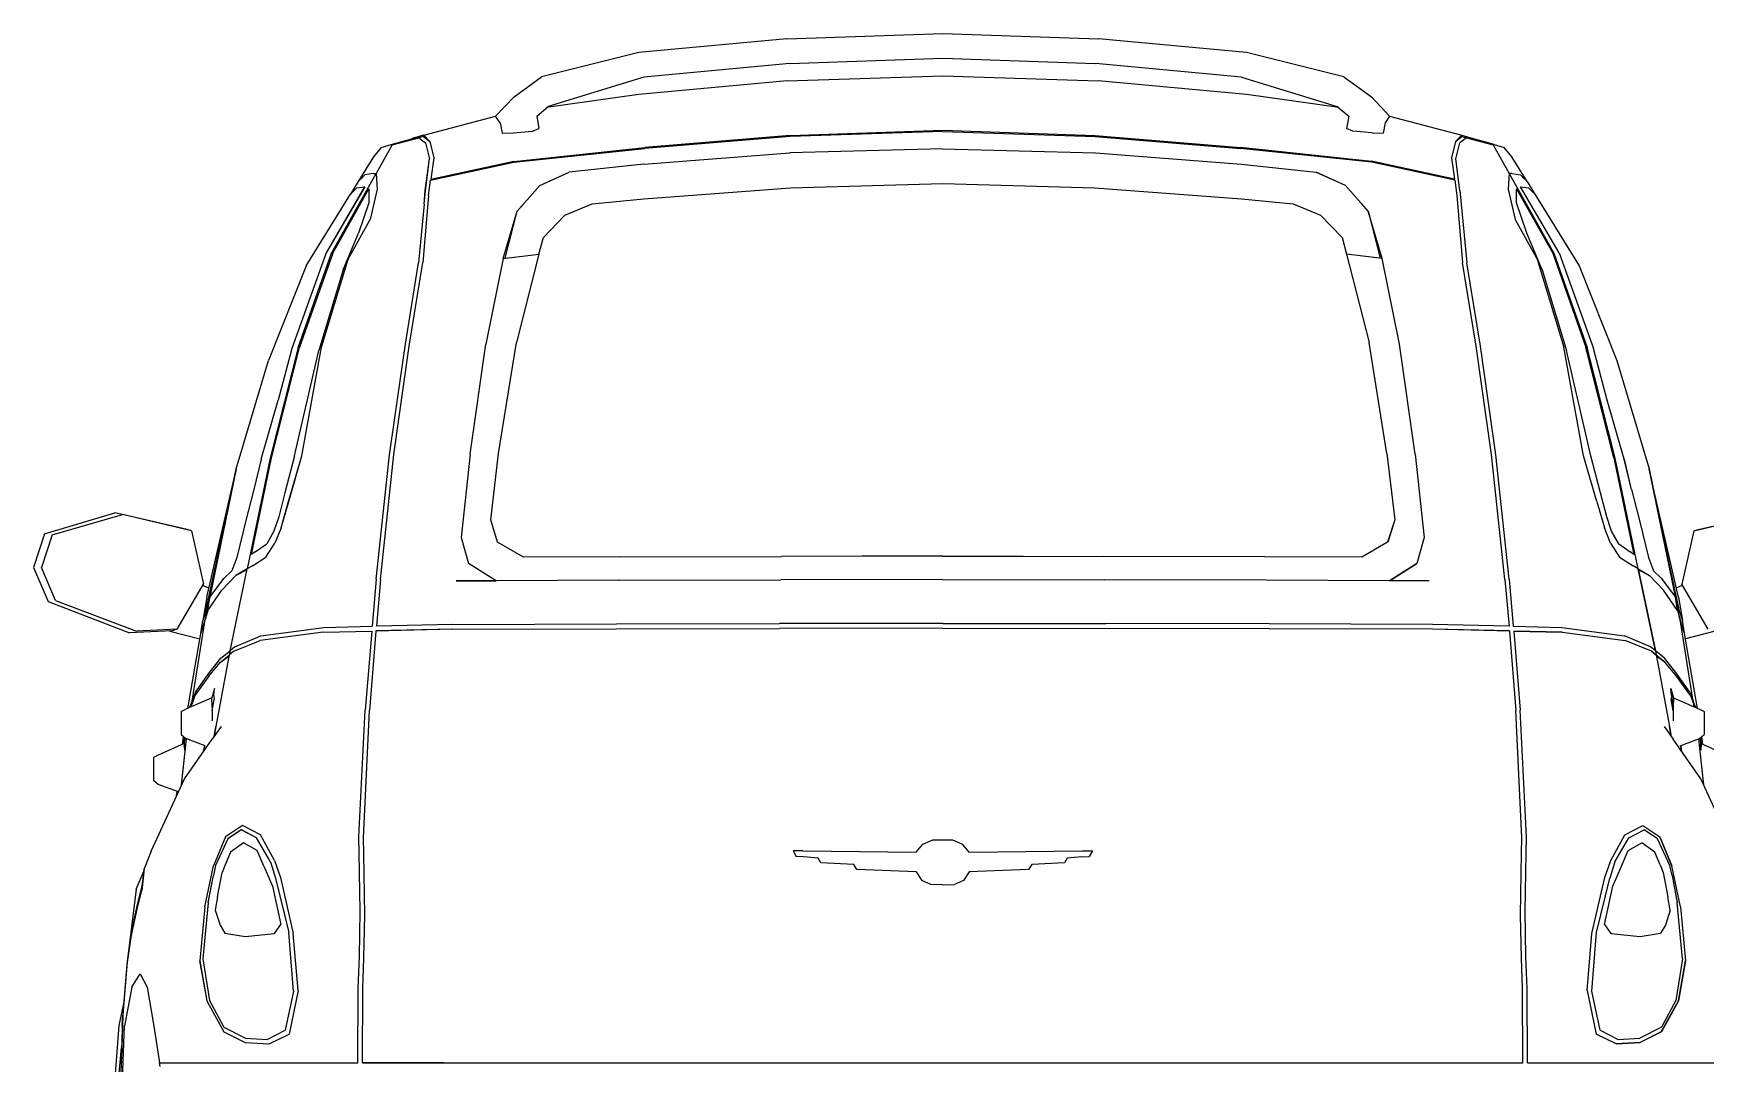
# Model space of a CAD drawing. Header units: millimetres. Extents: x 1343 to 64046, y 44602 to 77982.
# Drawn here: x 24036 to 25693, y 55592 to 56613 of the extents above; entities that cross this region are included whole.
import ezdxf

# ---------------------------------------------------------------- set-up
doc = ezdxf.new("R2010")
doc.units = ezdxf.units.MM

# ---------------------------------------------------------------- blocks, each defined once
blk = doc.blocks.new('A$C1A2B2C3E')
for p, q in [((746.5, 1655.1), (901, 1660.4)), ((901, 1660.4), (1055.4, 1655.1)), ((599.9, 1641.6), (503.4, 1617.5)), ((746.5, 1655.1), (599.9, 1641.6)), ((1202, 1641.6), (1055.4, 1655.1)), ((1298.6, 1617.5), (1202, 1641.6)), ((749.4, 1630.6), (604.8, 1617)), ((749.4, 1630.6), (901, 1635.8)), ((901, 1635.8), (1052.5, 1630.6)), ((1197.1, 1617), (1052.5, 1630.6)), ((476.2, 1597.6), (503.4, 1617.5)), ((604.8, 1617), (510, 1588.1)), ((747, 1613.3), (599.9, 1599.7)), ((747, 1613.3), (901, 1618.5)), ((901, 1618.5), (1055, 1613.3)), ((1202.1, 1599.7), (1055, 1613.3)), ((1197.1, 1617), (1291.9, 1588.1)), ((1298.6, 1617.5), (1325.8, 1597.6)), ((458, 1578.5), (476.2, 1597.6)), ((599.9, 1599.7), (508.5, 1586.8)), ((1293.5, 1586.8), (1202.1, 1599.7)), ((1343.9, 1578.5), (1325.8, 1597.6)), ((386.7, 1559.6), (458, 1578.5)), ((462.5, 1571.7), (458, 1578.5)), ((462.5, 1571.8), (458, 1578.5)), ((498.7, 1578.3), (510, 1588.1)), ((498.7, 1578.3), (500.9, 1566.2)), ((1291.9, 1588.1), (1303.3, 1578.3)), ((1303.3, 1578.3), (1301, 1566.2)), ((1343.9, 1578.5), (1339.5, 1571.7)), ((1343.9, 1578.5), (1339.5, 1571.8)), ((1343.9, 1578.5), (1415.3, 1559.6)), ((354.4, 1550.4), (382, 1557.9)), ((386.6, 1559.7), (375.3, 1556.1)), ((386.6, 1558.2), (381.9, 1556.9)), ((382.1, 1557.9), (381.9, 1556.9)), ((382.1, 1557.9), (381.9, 1556.9)), ((382, 1557.9), (382.1, 1557.9)), ((382.1, 1557.9), (382.2, 1557.9)), ((386.6, 1558.2), (386.6, 1559.7)), ((386.6, 1558.2), (392.9, 1553.2)), ((386.6, 1558.2), (388, 1558.2)), ((392.9, 1553.2), (386.7, 1559.6)), ((462.5, 1571.8), (462.5, 1571.7)), ((462.5, 1571.7), (464.6, 1561.6)), ((464.6, 1561.6), (475.5, 1561.8)), ((464.6, 1561.6), (475.5, 1561.8)), ((464.6, 1561.6), (464.6, 1561.6)), ((475.5, 1561.8), (494.6, 1563.6)), ((475.5, 1561.8), (494.6, 1563.6)), ((489.8, 1563.1), (490, 1563.2)), ((494.6, 1563.6), (500.9, 1566.2)), ((494.6, 1563.6), (500.9, 1566.2)), ((500.9, 1566.2), (500.9, 1566.2)), ((749.8, 1558.3), (605.8, 1546.4)), ((749.9, 1559.3), (605.9, 1547.4)), ((901, 1563.3), (749.8, 1558.3)), ((901, 1563.3), (749.8, 1558.3)), ((749.9, 1559.3), (901, 1564.4)), ((901, 1564.4), (1052.1, 1559.3)), ((901, 1563.3), (1052.1, 1558.3)), ((1052.1, 1559.3), (1196.1, 1547.4)), ((1052.1, 1558.3), (1196.2, 1546.4)), ((1052.1, 1558.3), (1052.1, 1558.3)), ((1307.4, 1563.6), (1301, 1566.2)), ((1301, 1566.2), (1301, 1566.2)), ((1307.4, 1563.6), (1301, 1566.2)), ((1326.5, 1561.8), (1307.4, 1563.6)), ((1326.5, 1561.8), (1307.4, 1563.6)), ((1312, 1563.2), (1312.1, 1563.1)), ((1326.5, 1561.8), (1337.4, 1561.6)), ((1326.5, 1561.8), (1337.4, 1561.6)), ((1339.5, 1571.7), (1337.4, 1561.6)), ((1337.4, 1561.6), (1337.4, 1561.6)), ((1339.5, 1571.8), (1339.5, 1571.7)), ((1409, 1553.2), (1415.3, 1559.6)), ((1409, 1553.2), (1415.3, 1558.2)), ((1413.9, 1558.2), (1415.3, 1558.2)), ((1415.3, 1558.2), (1415.3, 1559.7)), ((1415.3, 1559.7), (1426.7, 1556.1)), ((1415.3, 1558.2), (1420.1, 1556.9)), ((1419.7, 1557.9), (1419.9, 1557.9)), ((1420, 1556.9), (1419.8, 1557.9)), ((1447.6, 1550.4), (1419.9, 1557.9)), ((1420.1, 1556.9), (1419.9, 1557.9)), ((1419.9, 1557.9), (1419.9, 1557.9)), ((344.7, 1547.3), (336.9, 1538.2)), ((355.5, 1549.8), (339.6, 1521.5)), ((344.7, 1547.3), (354.4, 1550.4)), ((355.5, 1549.8), (381.9, 1556.9)), ((355.5, 1549.8), (381.9, 1556.9)), ((355.5, 1549.8), (355.5, 1549.8)), ((381.9, 1556.9), (388.4, 1552)), ((381.9, 1556.9), (388.4, 1552)), ((382.1, 1556.9), (381.9, 1556.9)), ((389, 1557.2), (387.9, 1557.2)), ((388.4, 1552), (392.3, 1536.1)), ((388.4, 1552), (392.3, 1536.1)), ((392.9, 1553.2), (396.9, 1537.2)), ((392.9, 1553.2), (396.9, 1537.2)), ((475.9, 1532.7), (605.8, 1546.4)), ((476.1, 1533.6), (605.9, 1547.4)), ((604.8, 1530.8), (749.4, 1541.9)), ((901, 1546.1), (749.4, 1541.9)), ((901, 1546.1), (749.4, 1541.9)), ((901, 1546.1), (901, 1546.1)), ((901, 1546.1), (1052.5, 1541.9)), ((1052.5, 1541.9), (1052.5, 1541.9)), ((1052.5, 1541.9), (1197.2, 1530.8)), ((1325.9, 1533.6), (1196.1, 1547.4)), ((1326.1, 1532.7), (1196.2, 1546.4)), ((1409, 1553.2), (1405.1, 1537.2)), ((1409, 1553.2), (1405.1, 1537.2)), ((1409.6, 1536.1), (1413.5, 1552)), ((1409.6, 1536.1), (1413.5, 1552)), ((1413, 1557.2), (1414.1, 1557.2)), ((1420, 1556.9), (1413.5, 1552)), ((1420, 1556.9), (1413.5, 1552)), ((1419.9, 1556.9), (1420.1, 1556.9)), ((1420.1, 1556.9), (1446.4, 1549.8)), ((1420.1, 1556.9), (1446.4, 1549.8)), ((1446.4, 1549.8), (1446.4, 1549.8)), ((1446.4, 1549.8), (1462.3, 1521.5)), ((1447.6, 1550.4), (1457.3, 1547.3)), ((1465, 1538.2), (1457.3, 1547.3)), ((336.9, 1538.2), (321.9, 1513.7)), ((388.3, 1504.6), (392.3, 1536.1)), ((388.4, 1504.7), (392.3, 1536.1)), ((393.6, 1514.9), (475.9, 1532.7)), ((393.6, 1514.9), (475.9, 1532.7)), ((396.9, 1537.2), (393.8, 1516)), ((396.9, 1537.2), (393.8, 1516)), ((393.8, 1516), (476.1, 1533.7)), ((393.8, 1516), (476.1, 1533.6)), ((604.7, 1530.8), (530.8, 1522.9)), ((604.8, 1530.8), (530.8, 1522.9)), ((604.8, 1530.8), (530.8, 1522.9)), ((604.7, 1530.8), (604.8, 1530.8)), ((1197.2, 1530.8), (1197.2, 1530.8)), ((1197.2, 1530.8), (1271.2, 1522.9)), ((1197.2, 1530.8), (1271.2, 1522.9)), ((1197.2, 1530.8), (1271.2, 1522.9)), ((1408.1, 1516), (1325.9, 1533.7)), ((1408.1, 1516), (1325.9, 1533.6)), ((1408.4, 1514.9), (1326.1, 1532.7)), ((1408.4, 1514.9), (1326.1, 1532.7)), ((1405.1, 1537.2), (1408.1, 1516)), ((1405.1, 1537.2), (1408.1, 1516)), ((1413.6, 1504.6), (1409.6, 1536.1)), ((1413.6, 1504.7), (1409.6, 1536.1)), ((1480.1, 1513.7), (1465, 1538.2)), ((328.2, 1508.4), (290.2, 1442.9)), ((328.3, 1508.4), (290.2, 1442.9)), ((295.3, 1442.6), (339.6, 1521.5)), ((321.8, 1513.7), (314.2, 1501.2)), ((320.5, 1507.2), (328.2, 1508.4)), ((320.6, 1507.2), (328.3, 1508.4)), ((328.3, 1520.1), (321.8, 1513.7)), ((328.3, 1520.1), (324.6, 1516.4)), ((337.1, 1521.5), (328.3, 1520.1)), ((337.1, 1521.5), (328.3, 1520.1)), ((337.1, 1521.5), (339.6, 1521.5)), ((337.1, 1521.5), (339.6, 1521.5)), ((339.6, 1521.5), (340.6, 1505.9)), ((339.6, 1521.5), (339.6, 1521.5)), ((339.6, 1521.5), (340.6, 1505.9)), ((391.3, 1499.6), (393.6, 1514.9)), ((391.3, 1499.6), (393.6, 1514.9)), ((501.9, 1509.8), (479.2, 1484.2)), ((501.9, 1509.8), (530.8, 1522.9)), ((511.2, 1514), (530.8, 1522.9)), ((750.2, 1507.3), (901, 1511.6)), ((750.2, 1507.3), (901, 1511.6)), ((901, 1511.6), (1051.8, 1507.3)), ((901, 1511.6), (1051.8, 1507.3)), ((1300, 1509.8), (1271.2, 1522.9)), ((1271.2, 1522.9), (1290.8, 1514)), ((1300, 1509.8), (1322.7, 1484.2)), ((1408.4, 1514.9), (1410.6, 1499.6)), ((1408.4, 1514.9), (1410.6, 1499.6)), ((1462.4, 1521.5), (1461.4, 1505.9)), ((1462.3, 1521.5), (1461.4, 1505.9)), ((1462.3, 1521.5), (1462.3, 1521.5)), ((1464.9, 1521.5), (1462.3, 1521.5)), ((1462.4, 1521.5), (1506.7, 1442.6)), ((1464.9, 1521.5), (1462.4, 1521.5)), ((1464.9, 1521.5), (1473.7, 1520.1)), ((1464.9, 1521.5), (1473.7, 1520.1)), ((1480.1, 1513.7), (1473.7, 1520.1)), ((1477.3, 1516.4), (1473.7, 1520.1)), ((1511.8, 1442.9), (1473.7, 1508.4)), ((1473.7, 1508.4), (1481.4, 1507.2)), ((1511.8, 1442.9), (1473.7, 1508.4)), ((1473.7, 1508.4), (1481.4, 1507.2)), ((1480.1, 1513.7), (1487.8, 1501.2)), ((270.4, 1430.1), (314.2, 1501.2)), ((296.5, 1442.5), (332.3, 1506.2)), ((296.5, 1442.5), (332.3, 1506.2)), ((320.5, 1507.2), (314.2, 1501.2)), ((320.6, 1507.2), (314.2, 1501.2)), ((332.5, 1492.4), (322.2, 1462.5)), ((332.5, 1492.4), (322.2, 1462.5)), ((332.3, 1506.2), (332.5, 1492.4)), ((332.3, 1506.2), (332.5, 1492.4)), ((340.6, 1505.9), (333.7, 1476.1)), ((340.6, 1505.9), (333.7, 1476.1)), ((340.6, 1505.9), (333.7, 1476.1)), ((340.6, 1505.9), (340.6, 1505.9)), ((391.3, 1499.6), (385.9, 1433.3)), ((391.3, 1499.6), (385.9, 1433.3)), ((387.1, 1491.2), (388.4, 1504.7)), ((387.1, 1491.2), (388.3, 1504.6)), ((479.2, 1484.2), (485.8, 1491.6)), ((526.7, 1480.2), (553.8, 1491.5)), ((553.8, 1491.5), (604.7, 1496.5)), ((553.8, 1491.5), (604.7, 1496.5)), ((604.7, 1496.5), (750.2, 1507.3)), ((604.7, 1496.5), (750.2, 1507.3)), ((1051.8, 1507.3), (1197.2, 1496.5)), ((1051.8, 1507.3), (1197.2, 1496.5)), ((1197.2, 1496.5), (1248.2, 1491.5)), ((1197.2, 1496.5), (1248.2, 1491.5)), ((1248.2, 1491.5), (1275.3, 1480.2)), ((1322.7, 1484.2), (1316.2, 1491.6)), ((1410.6, 1499.6), (1416.1, 1433.3)), ((1410.6, 1499.6), (1416.1, 1433.3)), ((1413.6, 1504.7), (1414.9, 1491.2)), ((1413.6, 1504.6), (1414.9, 1491.2)), ((1461.4, 1505.9), (1468.2, 1476.1)), ((1461.4, 1505.9), (1461.4, 1505.9)), ((1461.4, 1505.9), (1468.2, 1476.1)), ((1461.4, 1505.9), (1468.2, 1476.1)), ((1469.5, 1492.4), (1469.7, 1506.2)), ((1469.5, 1492.4), (1469.6, 1506.2)), ((1479.7, 1462.5), (1469.5, 1492.4)), ((1479.7, 1462.5), (1469.5, 1492.4)), ((1469.6, 1506.2), (1505.5, 1442.5)), ((1469.7, 1506.2), (1505.5, 1442.5)), ((1487.8, 1501.2), (1481.4, 1507.2)), ((1487.8, 1501.2), (1481.4, 1507.2)), ((1487.8, 1501.2), (1531.6, 1430.1)), ((311.9, 1436.7), (333.7, 1476.1)), ((312, 1436.7), (333.7, 1476.1)), ((312, 1436.7), (333.7, 1476.1)), ((333.5, 1475.7), (333.7, 1476.1)), ((387.1, 1491.2), (381.4, 1433.1)), ((465.5, 1437.4), (479.2, 1484.2)), ((467.3, 1437.6), (479.2, 1484.2)), ((477.9, 1479.8), (478.1, 1480.1)), ((505.3, 1458.1), (526.7, 1480.2)), ((505.3, 1458.1), (526.7, 1480.2)), ((1275.3, 1480.2), (1296.7, 1458.1)), ((1275.3, 1480.2), (1296.7, 1458.1)), ((1322.7, 1484.2), (1334.6, 1437.6)), ((1336.4, 1437.4), (1322.7, 1484.2)), ((1323.8, 1480.1), (1324, 1479.8)), ((1414.9, 1491.2), (1420.5, 1433.1)), ((1468.2, 1476.1), (1490, 1436.7)), ((1468.5, 1475.7), (1468.2, 1476.1)), ((1468.2, 1476.1), (1490, 1436.7)), ((1468.2, 1476.1), (1490, 1436.7)), ((307, 1426.2), (322.2, 1462.5)), ((307.1, 1426.6), (322.2, 1462.5)), ((1495, 1426.2), (1479.7, 1462.5)), ((1494.8, 1426.6), (1479.7, 1462.5)), ((290.2, 1442.9), (256, 1348.2)), ((290.2, 1442.9), (256, 1348.2)), ((262.3, 1349.1), (295.3, 1442.6)), ((296.5, 1442.5), (263.6, 1349.3)), ((296.5, 1442.5), (296.5, 1442.5)), ((465.5, 1437.4), (500.8, 1441.7)), ((500.8, 1441.7), (478.5, 1354.1)), ((500.7, 1441.7), (478.5, 1354.1)), ((500.7, 1441.7), (505.3, 1458.1)), ((500.8, 1441.7), (505.3, 1458.1)), ((1296.7, 1458.1), (1301.2, 1441.7)), ((1296.7, 1458.1), (1301.2, 1441.7)), ((1336.5, 1437.4), (1301.2, 1441.7)), ((1301.2, 1441.7), (1323.5, 1354.1)), ((1301.2, 1441.7), (1323.5, 1354.1)), ((1505.5, 1442.5), (1505.5, 1442.5)), ((1505.5, 1442.5), (1538.3, 1349.3)), ((1506.7, 1442.6), (1539.6, 1349.1)), ((1511.8, 1442.9), (1545.9, 1348.2)), ((1511.8, 1442.9), (1545.9, 1348.2)), ((270.4, 1430.1), (232.8, 1336.2)), ((307, 1426.2), (282.8, 1346)), ((307, 1426.2), (282.8, 1346)), ((285.4, 1349.5), (311.9, 1436.7)), ((285.4, 1349.5), (312, 1436.7)), ((285.4, 1349.5), (312, 1436.7)), ((311.9, 1436.7), (307, 1426.2)), ((309.8, 1429.8), (309.8, 1429.7)), ((309.8, 1429.7), (309.8, 1429.7)), ((311.1, 1434), (311.2, 1434)), ((368.2, 1350.4), (381.4, 1433.1)), ((368.2, 1350.4), (381.4, 1433.1)), ((372.4, 1350.5), (385.9, 1433.3)), ((465.5, 1437.4), (448.4, 1352.4)), ((465.5, 1437.4), (448.4, 1352.5)), ((465.5, 1437.4), (466.1, 1439.2)), ((465.5, 1437.4), (465.5, 1437.4)), ((1336.4, 1437.4), (1335.9, 1439.2)), ((1335.9, 1439), (1335.9, 1439.1)), ((1336.4, 1437.4), (1336.4, 1437.4)), ((1353.6, 1352.5), (1336.4, 1437.4)), ((1353.6, 1352.4), (1336.5, 1437.4)), ((1429.5, 1350.5), (1416.1, 1433.3)), ((1433.8, 1350.4), (1420.5, 1433.1)), ((1433.8, 1350.4), (1420.5, 1433.1)), ((1490, 1436.7), (1495, 1426.2)), ((1490, 1436.7), (1516.6, 1349.5)), ((1490, 1436.7), (1516.6, 1349.5)), ((1490, 1436.7), (1516.6, 1349.5)), ((1490.8, 1434), (1490.8, 1434)), ((1492.1, 1429.8), (1492.1, 1429.7)), ((1492.1, 1429.7), (1492.1, 1429.7)), ((1495, 1426.2), (1494.9, 1426.4)), ((1495, 1426.2), (1519.2, 1346)), ((1495, 1426.2), (1519.2, 1346)), ((1531.6, 1430.1), (1569.1, 1336.2)), ((262.3, 1349.1), (234.4, 1239.5)), ((235.8, 1239.8), (263.6, 1349.3)), ((235.8, 1239.8), (263.6, 1349.2)), ((256, 1348.2), (242.6, 1297)), ((256, 1348.2), (256, 1348.2)), ((258.7, 1241.6), (282.8, 1346)), ((263.6, 1349.3), (263.6, 1349.2)), ((265.9, 1241.7), (285.4, 1349.5)), ((265.9, 1241.7), (285.4, 1349.5)), ((285.4, 1349.5), (285.4, 1349.5)), ((352.9, 1242.8), (368.2, 1350.4)), ((352.9, 1242.8), (368.2, 1350.4)), ((357.1, 1242.9), (372.4, 1350.5)), ((357.1, 1242.9), (372.4, 1350.5)), ((432.8, 1243.5), (448.4, 1352.5)), ((432.8, 1243.5), (448.4, 1352.4)), ((448.4, 1352.5), (448.4, 1352.4)), ((460.9, 1243.9), (478.5, 1354.1)), ((460.9, 1243.9), (478.5, 1354.1)), ((1341.1, 1243.9), (1323.5, 1354.1)), ((1341.1, 1243.9), (1323.5, 1354.1)), ((1353.6, 1352.4), (1353.6, 1352.5)), ((1369.2, 1243.5), (1353.6, 1352.5)), ((1369.2, 1243.5), (1353.6, 1352.4)), ((1444.8, 1242.9), (1429.5, 1350.5)), ((1444.8, 1242.9), (1429.5, 1350.5)), ((1449, 1242.8), (1433.8, 1350.4)), ((1449, 1242.8), (1433.8, 1350.4)), ((1536.1, 1241.7), (1516.6, 1349.5)), ((1516.6, 1349.5), (1516.6, 1349.5)), ((1536.1, 1241.7), (1516.6, 1349.5)), ((1543.3, 1241.6), (1519.2, 1346)), ((1538.3, 1349.3), (1538.3, 1349.2)), ((1566.1, 1239.8), (1538.3, 1349.3)), ((1566.1, 1239.8), (1538.3, 1349.2)), ((1567.5, 1239.5), (1539.6, 1349.1)), ((1545.9, 1348.2), (1545.9, 1348.2)), ((1559.4, 1297), (1545.9, 1348.2)), ((200.9, 1228.7), (232.8, 1336.2)), ((1569.1, 1336.2), (1601.1, 1228.7)), ((279.3, 1316), (279.3, 1316.1)), ((279.3, 1316), (279.3, 1316)), ((1522.6, 1316), (1522.6, 1316.1)), ((1522.6, 1316), (1522.6, 1316)), ((225.5, 1238.3), (242.6, 1297)), ((242.6, 1297), (242.6, 1297)), ((1559.4, 1297), (1559.4, 1297)), ((1576.4, 1238.3), (1559.4, 1297)), ((268.6, 1256.8), (268.6, 1256.9)), ((268.6, 1256.9), (268.6, 1256.9)), ((339.7, 1119.4), (352.9, 1242.8)), ((339.7, 1119.4), (352.9, 1242.8)), ((343.9, 1119.3), (357.1, 1242.9)), ((343.9, 1119.3), (357.1, 1242.9)), ((432.8, 1243.5), (423.7, 1160.8)), ((432.8, 1243.5), (423.7, 1160.8)), ((432.8, 1243.5), (432.8, 1243.5)), ((453.1, 1178.4), (460.9, 1243.9)), ((453.1, 1178.4), (460.9, 1243.9)), ((1341.1, 1243.9), (1348.9, 1178.4)), ((1341.1, 1243.9), (1348.9, 1178.4)), ((1369.2, 1243.5), (1378.2, 1160.8)), ((1369.2, 1243.5), (1369.2, 1243.5)), ((1369.2, 1243.5), (1378.2, 1160.8)), ((1369.2, 1243.5), (1369.2, 1243.4)), ((1458.1, 1119.3), (1444.8, 1242.9)), ((1458.1, 1119.3), (1444.8, 1242.9)), ((1462.2, 1119.4), (1449, 1242.8)), ((1462.2, 1119.4), (1449, 1242.8)), ((1533.4, 1256.8), (1533.3, 1256.9)), ((1533.3, 1256.9), (1533.3, 1256.9)), ((173.7, 1097.4), (200.9, 1228.7)), ((200.9, 1228.7), (174.7, 1101.6)), ((234.4, 1239.5), (211.7, 1129.8)), ((216, 1144), (235.8, 1239.8)), ((216, 1144), (235.8, 1239.8)), ((225.5, 1238.3), (218.3, 1208.5)), ((225.5, 1238.3), (218.3, 1208.5)), ((225.5, 1238.3), (225.5, 1238.3)), ((258.7, 1241.6), (249, 1205.2)), ((258.7, 1241.6), (249, 1205.2)), ((252.8, 1196.4), (265.9, 1241.7)), ((252.8, 1196.4), (265.9, 1241.7)), ((252.9, 1196.4), (265.9, 1241.7)), ((1549.1, 1196.4), (1536.1, 1241.7)), ((1549.1, 1196.4), (1536.1, 1241.7)), ((1549.1, 1196.4), (1536.1, 1241.7)), ((1552.9, 1205.2), (1543.3, 1241.6)), ((1552.9, 1205.2), (1543.3, 1241.6)), ((1566.1, 1239.8), (1585.9, 1144)), ((1566.1, 1239.8), (1585.9, 1144)), ((1590.3, 1129.8), (1567.5, 1239.5)), ((1583.6, 1208.5), (1576.4, 1238.3)), ((1583.6, 1208.5), (1576.5, 1238.3)), ((1576.5, 1238.3), (1576.5, 1238.3)), ((1601.1, 1228.7), (1627.2, 1101.6)), ((1628.2, 1097.4), (1601.1, 1228.7)), ((171.8, 1101.6), (198.9, 1219.2)), ((1630.1, 1101.6), (1603, 1219.2)), ((170.6, 1086.5), (194, 1195.2)), ((218.3, 1208.5), (210.5, 1177.7)), ((249, 1205.2), (243, 1181.4)), ((249, 1205.2), (243, 1181.3)), ((245.3, 1170.5), (252.9, 1196.4)), ((245.3, 1170.5), (252.8, 1196.4)), ((245.3, 1170.5), (252.8, 1196.4)), ((1549.1, 1196.4), (1556.7, 1170.5)), ((1549.1, 1196.4), (1556.7, 1170.5)), ((1549.1, 1196.4), (1556.7, 1170.5)), ((1559, 1181.4), (1552.9, 1205.2)), ((1559, 1181.3), (1552.9, 1205.2)), ((1583.6, 1208.5), (1591.5, 1177.7)), ((1631.4, 1086.5), (1608, 1195.2)), ((11, 1164.4), (80.6, 1185.3)), ((18.5, 1163.3), (88.3, 1183.6)), ((18.5, 1163.3), (88.3, 1183.6)), ((88.3, 1183.6), (80.6, 1185.3)), ((88.3, 1183.6), (88.3, 1183.6)), ((152.3, 1168.6), (88.3, 1183.6)), ((156.6, 1167.4), (88.3, 1183.6)), ((210.5, 1177.7), (201.6, 1141)), ((210.5, 1177.7), (201.6, 1141)), ((243, 1181.3), (238.3, 1167.2)), ((243, 1181.4), (243, 1181.3)), ((460, 1156.2), (453.1, 1178.4)), ((460, 1156.1), (453.1, 1178.4)), ((1348.9, 1178.4), (1341.9, 1156.1)), ((1348.9, 1178.4), (1342, 1156.2)), ((1559, 1181.3), (1559, 1181.4)), ((1563.7, 1167.2), (1559, 1181.3)), ((1591.5, 1177.7), (1600.4, 1141)), ((1591.5, 1177.7), (1600.4, 1141)), ((1645.4, 1167.4), (1713.7, 1183.6)), ((1649.7, 1168.6), (1713.7, 1183.6)), ((11, 1164.4), (0, 1131)), ((18.5, 1163.3), (8.1, 1130.9)), ((18.5, 1163.3), (8.1, 1130.9)), ((156.6, 1167.4), (152.3, 1168.6)), ((156.6, 1167.4), (168.6, 1114.6)), ((238.3, 1167.2), (231.1, 1154.5)), ((238.3, 1167.2), (238.3, 1167.2)), ((245.3, 1170.5), (239.1, 1155.1)), ((245.3, 1170.5), (239.1, 1155.1)), ((245.3, 1170.5), (239.1, 1155.1)), ((423.7, 1160.8), (423.7, 1160.8)), ((423.7, 1160.8), (431.1, 1135.1)), ((1378.2, 1160.8), (1370.9, 1135.1)), ((1378.2, 1160.8), (1378.2, 1160.8)), ((1562.9, 1155.1), (1556.7, 1170.5)), ((1562.9, 1155.1), (1556.7, 1170.5)), ((1562.9, 1155.1), (1556.7, 1170.5)), ((1563.7, 1167.2), (1563.6, 1167.2)), ((1570.9, 1154.5), (1563.7, 1167.2)), ((1645.4, 1167.4), (1633.3, 1114.6)), ((1645.4, 1167.4), (1649.7, 1168.6)), ((219.8, 1146.5), (216, 1144)), ((219.8, 1146.5), (216, 1144)), ((219.8, 1146.5), (231.1, 1154.5)), ((230.3, 1141.3), (239.1, 1155.1)), ((230.3, 1141.3), (239.1, 1155.1)), ((460, 1156.1), (460, 1156.2)), ((485.7, 1141.4), (460, 1156.1)), ((1341.9, 1156.1), (1316.3, 1141.4)), ((1342, 1156.2), (1341.9, 1156.1)), ((1562.9, 1155.1), (1571.6, 1141.3)), ((1562.9, 1155.1), (1571.7, 1141.3)), ((1570.9, 1154.5), (1582.2, 1146.5)), ((1585.9, 1144), (1582.2, 1146.5)), ((1585.9, 1144), (1582.2, 1146.5)), ((0, 1131), (14.7, 1097.5)), ((22, 1098.4), (8.1, 1130.9)), ((22, 1098.4), (8.1, 1130.9)), ((189, 1120.4), (196.6, 1127.8)), ((189, 1120.4), (196.6, 1127.8)), ((194.8, 1048.6), (211.7, 1129.9)), ((194.8, 1048.6), (211.7, 1129.8)), ((201.6, 1141), (196.6, 1127.8)), ((201.6, 1141), (196.6, 1127.8)), ((211.7, 1129.8), (200.6, 1123.2)), ((211.5, 1128.8), (200.6, 1123.2)), ((216.9, 1132.8), (211.7, 1129.8)), ((216.9, 1132.7), (211.7, 1129.8)), ((211.7, 1129.8), (211.7, 1129.8)), ((216.9, 1132.8), (230.3, 1141.3)), ((216.9, 1132.7), (230.3, 1141.3)), ((230.3, 1141.3), (230.3, 1141.3)), ((458.4, 1118), (431.1, 1135.1)), ((431.1, 1135.1), (431.1, 1135.1)), ((458.4, 1118), (431.1, 1135.1)), ((581.7, 1141.7), (485.7, 1141.4)), ((581.7, 1141.7), (741.4, 1142.1)), ((901, 1142.5), (741.4, 1142.1)), ((901, 1142.4), (741.4, 1142.1)), ((901, 1142.5), (1060.5, 1142.1)), ((901, 1142.4), (1060.5, 1142.1)), ((1220.3, 1141.7), (1060.5, 1142.1)), ((1316.3, 1141.4), (1220.3, 1141.7)), ((1370.9, 1135.1), (1343.6, 1118)), ((1343.6, 1118), (1370.9, 1135.1)), ((1370.9, 1135.1), (1370.9, 1135.1)), ((1571.6, 1141.3), (1585.1, 1132.8)), ((1571.7, 1141.3), (1571.7, 1141.3)), ((1571.7, 1141.3), (1585.1, 1132.7)), ((1590.3, 1129.8), (1585.1, 1132.8)), ((1590.2, 1129.8), (1585.1, 1132.7)), ((1590.2, 1129.8), (1607.2, 1048.6)), ((1607.2, 1048.6), (1590.3, 1129.9)), ((1590.3, 1129.8), (1601.3, 1123.2)), ((1590.3, 1129.8), (1590.3, 1129.8)), ((1590.5, 1128.8), (1601.3, 1123.2)), ((1600.4, 1141), (1605.3, 1127.8)), ((1600.4, 1141), (1605.3, 1127.8)), ((1612.9, 1120.4), (1605.3, 1127.8)), ((1613, 1120.4), (1605.3, 1127.8)), ((142.5, 1070), (168.6, 1114.6)), ((142.5, 1070), (168.6, 1114.6)), ((167.8, 1113.2), (173.9, 1110.8)), ((174.7, 1101.6), (189, 1120.4)), ((174.7, 1101.6), (189, 1120.4)), ((186.7, 1108.7), (200.6, 1123.2)), ((339.7, 1119.4), (335.6, 1072.8)), ((339.7, 1119.4), (335.6, 1072.8)), ((343.9, 1119.3), (339.8, 1072.9)), ((343.9, 1119.3), (339.8, 1072.9)), ((458.4, 1118), (419, 1117.9)), ((419, 1117.9), (458.4, 1118)), ((580, 1118.5), (458.4, 1118)), ((579.9, 1118.5), (740.5, 1118.9)), ((580, 1118.5), (740.5, 1118.9)), ((901, 1119.2), (740.5, 1118.9)), ((901, 1119.2), (740.5, 1118.9)), ((901, 1119.2), (1061.4, 1118.9)), ((901, 1119.2), (901, 1119.2)), ((901, 1119.2), (1061.4, 1118.9)), ((1222, 1118.5), (1061.4, 1118.9)), ((1222, 1118.5), (1061.4, 1118.9)), ((1343.6, 1118), (1222, 1118.5)), ((1382.9, 1117.9), (1343.6, 1118)), ((1458.1, 1119.3), (1462.2, 1072.9)), ((1458.1, 1119.3), (1462.2, 1072.9)), ((1462.2, 1119.4), (1466.3, 1072.8)), ((1462.2, 1119.4), (1466.3, 1072.8)), ((1601.3, 1123.2), (1615.3, 1108.7)), ((1612.9, 1120.4), (1627.2, 1101.6)), ((1613, 1120.4), (1627.2, 1101.6)), ((1634.2, 1113.2), (1628, 1110.8)), ((1659.5, 1070), (1633.3, 1114.6)), ((1659.5, 1070), (1633.4, 1114.6)), ((14.7, 1097.5), (95.2, 1066.2)), ((22, 1098.4), (102.2, 1068)), ((22, 1098.4), (102.2, 1068)), ((171.8, 1101.6), (167.9, 1078.7)), ((170.4, 1080), (173.7, 1097.2)), ((172.8, 1088.6), (186.7, 1108.7)), ((172.8, 1088.6), (186.7, 1108.7)), ((172.8, 1088.6), (174.7, 1101.6)), ((173.7, 1097.5), (174.6, 1101.8)), ((174.7, 1101.6), (173.7, 1097.2)), ((173.7, 1097.4), (173.7, 1097.5)), ((173.7, 1097.2), (173.7, 1097.4)), ((174.7, 1101.6), (174.7, 1101.6)), ((1629.2, 1088.6), (1615.3, 1108.7)), ((1629.2, 1088.6), (1615.3, 1108.7)), ((1628.3, 1097.2), (1627.2, 1101.6)), ((1629.2, 1088.6), (1627.2, 1101.6)), ((1627.2, 1101.6), (1627.2, 1101.6)), ((1628.2, 1097.5), (1627.3, 1101.8)), ((1628.2, 1097.4), (1628.2, 1097.5)), ((1628.3, 1097.2), (1628.3, 1097.4)), ((1631.6, 1080), (1628.3, 1097.2)), ((1630.1, 1101.6), (1634, 1078.7)), ((157.3, 998.5), (170.2, 1079.5)), ((165.7, 1065.8), (170.2, 1079.2)), ((165.7, 1065.8), (167.9, 1078.7)), ((170.6, 1086.5), (167.9, 1078.7)), ((172.8, 1088.6), (170.2, 1079.5)), ((1629.2, 1088.6), (1631.7, 1079.5)), ((1631.4, 1086.5), (1634, 1078.7)), ((1644.7, 998.5), (1631.7, 1079.5)), ((1636.2, 1065.8), (1631.8, 1079.2)), ((1636.2, 1065.8), (1634, 1078.7)), ((137.6, 1068.2), (95.2, 1066.2)), ((142.5, 1070), (102.2, 1068)), ((135.3, 1068.1), (164.8, 1060.4)), ((142.5, 1070), (137.6, 1068.2)), ((142.5, 1070), (142.5, 1070)), ((153, 991.4), (165.7, 1065.8)), ((199.4, 1052.6), (225.3, 1063.3)), ((287.1, 1066.9), (224.6, 1058.8)), ((225.3, 1063.3), (287.6, 1071.7)), ((225.3, 1063.3), (287.6, 1071.7)), ((287, 1066.9), (335.2, 1068.1)), ((287.1, 1066.9), (335.2, 1068.1)), ((287.6, 1071.7), (335.6, 1072.8)), ((287.6, 1071.7), (335.6, 1072.8)), ((335.2, 1068.1), (328.7, 989.8)), ((335.2, 1068.1), (328.7, 989.8)), ((339.4, 1068.1), (332.9, 989.4)), ((415.2, 1069.9), (339.4, 1068.1)), ((415.3, 1069.9), (339.4, 1068.2)), ((339.4, 1068.2), (339.4, 1068.1)), ((415.6, 1074.7), (339.8, 1072.9)), ((415.2, 1069.9), (577.3, 1070.4)), ((415.6, 1074.7), (577.6, 1075.2)), ((577.3, 1070.4), (739.2, 1070.7)), ((577.6, 1075.2), (739.3, 1075.5)), ((577.6, 1075.2), (739.3, 1075.5)), ((901, 1070.8), (739.2, 1070.7)), ((739.2, 1070.7), (739.2, 1070.7)), ((901, 1075.6), (739.3, 1075.5)), ((901, 1075.6), (739.3, 1075.5)), ((901, 1075.6), (1062.7, 1075.5)), ((901, 1075.6), (1062.6, 1075.5)), ((901, 1070.8), (1062.8, 1070.7)), ((1224.4, 1075.2), (1062.6, 1075.5)), ((1224.4, 1075.2), (1062.7, 1075.5)), ((1224.6, 1070.4), (1062.8, 1070.7)), ((1062.8, 1070.7), (1062.8, 1070.7)), ((1386.3, 1074.7), (1224.4, 1075.2)), ((1386.7, 1069.9), (1224.6, 1070.4)), ((1462.2, 1072.9), (1386.3, 1074.7)), ((1462.6, 1068.1), (1386.7, 1069.9)), ((1462.6, 1068.2), (1386.7, 1069.9)), ((1462.6, 1068.2), (1462.6, 1068.1)), ((1462.6, 1068.1), (1469.1, 989.4)), ((1466.3, 1072.8), (1514.4, 1071.7)), ((1466.3, 1072.8), (1514.4, 1071.7)), ((1466.8, 1068.1), (1514.9, 1066.9)), ((1466.8, 1068.1), (1473.3, 989.8)), ((1514.9, 1066.9), (1466.8, 1068.1)), ((1466.8, 1068.1), (1473.3, 989.8)), ((1514.4, 1071.7), (1576.6, 1063.3)), ((1514.4, 1071.7), (1576.7, 1063.3)), ((1514.9, 1066.9), (1577.4, 1058.8)), ((1602.5, 1052.6), (1576.6, 1063.3)), ((1648.9, 991.4), (1636.2, 1065.8)), ((1666.6, 1068.1), (1637.2, 1060.4)), ((184.9, 1037), (193.9, 1044.3)), ((185.7, 1041.1), (194.8, 1048.6)), ((193.9, 1044.3), (192.6, 1037.5)), ((194.8, 1048.6), (193.9, 1044.3)), ((194.8, 1048.6), (193.9, 1044.3)), ((198.5, 1048.3), (193.9, 1044.3)), ((198.5, 1048.3), (193.9, 1044.3)), ((193.9, 1044.3), (193.9, 1044.3)), ((199.4, 1052.6), (194.8, 1048.6)), ((198.5, 1048.3), (224.6, 1058.8)), ((198.5, 1048.3), (224.6, 1058.8)), ((199.5, 1052.6), (199.4, 1052.6)), ((1603.4, 1048.3), (1577.4, 1058.8)), ((1603.4, 1048.3), (1577.4, 1058.8)), ((1607.2, 1048.6), (1602.5, 1052.6)), ((1602.5, 1052.6), (1602.5, 1052.6)), ((1608.1, 1044.3), (1603.4, 1048.3)), ((1603.4, 1048.3), (1608.1, 1044.3)), ((1607.2, 1048.6), (1608.1, 1044.3)), ((1616.3, 1041.1), (1607.2, 1048.6)), ((1607.2, 1048.6), (1608.1, 1044.3)), ((1608.1, 1044.3), (1608.1, 1044.3)), ((1617, 1037), (1608.1, 1044.3)), ((1608.1, 1044.3), (1609.3, 1037.5)), ((173.9, 1023.2), (184.9, 1037)), ((174.4, 1027.1), (185.7, 1041.2)), ((174.4, 1027.1), (185.7, 1041.1)), ((192.6, 1037.5), (180.8, 973.4)), ((184.9, 1037), (193.7, 1043.3)), ((184.9, 1037), (184.9, 1037)), ((186.9, 1038.6), (187, 1038.5)), ((186.9, 1038.6), (187.1, 1038.5)), ((192.6, 1037.5), (192.6, 1037.6)), ((1617, 1037), (1608.3, 1043.3)), ((1609.3, 1037.5), (1609.3, 1037.6)), ((1609.3, 1037.5), (1621.1, 973.4)), ((1615.1, 1038.6), (1614.9, 1038.5)), ((1615.1, 1038.6), (1614.9, 1038.5)), ((1627.5, 1027.1), (1616.3, 1041.2)), ((1627.5, 1027.1), (1616.3, 1041.1)), ((1628.1, 1023.2), (1617, 1037)), ((1617, 1037), (1617, 1037)), ((173.9, 1023.2), (160, 1004.2)), ((173.9, 1023.2), (160, 1004.2)), ((160.5, 1007.6), (174.4, 1027.1)), ((160.5, 1007.6), (174.4, 1027.1)), ((179.5, 1011), (176.6, 1001.9)), ((178.8, 1004.2), (179.5, 1011)), ((1623.1, 1004.2), (1622.5, 1011)), ((1622.5, 1011), (1625.3, 1001.9)), ((1641.4, 1007.6), (1627.5, 1027.1)), ((1641.4, 1007.6), (1627.5, 1027.1)), ((1642, 1004.2), (1628.1, 1023.2)), ((1628.1, 1023.2), (1641.9, 1004.2)), ((176.6, 1001.9), (150.9, 990.5)), ((154.7, 992.2), (157.3, 998.3)), ((154.7, 992.2), (157.3, 998.3)), ((155.7, 992.6), (156.7, 995)), ((156.4, 992.9), (156.8, 995.2)), ((160, 1004.2), (156.8, 995.2)), ((157, 996.4), (156.8, 995.4)), ((157.3, 998.3), (157.1, 997.2)), ((160.5, 1007.6), (157.3, 998.3)), ((160.3, 1007), (157.3, 998.5)), ((157.3, 998.3), (157.3, 998.6)), ((157.3, 998.3), (157.3, 998.5)), ((160, 1004.2), (159.4, 1002.6)), ((177.2, 992.8), (176.6, 1001.9)), ((177.2, 989.1), (179, 1000.4)), ((178.8, 1004.2), (179, 1000.4)), ((1623.1, 1004.2), (1622.9, 1000.4)), ((1624.8, 989.1), (1622.9, 1000.4)), ((1623.1, 1004.2), (1624.8, 992.1)), ((1625.3, 1001.9), (1624.8, 992.8)), ((1625.3, 1001.9), (1651.1, 990.5)), ((1641.4, 1007.6), (1644.7, 998.3)), ((1641.7, 1007), (1644.7, 998.5)), ((1641.9, 1004.2), (1645.2, 995.2)), ((1642, 1004.2), (1642.5, 1002.6)), ((1644.7, 998.3), (1644.6, 998.6)), ((1644.7, 998.3), (1644.7, 998.5)), ((1644.7, 998.3), (1644.8, 997.3)), ((1647.2, 992.2), (1644.7, 998.3)), ((1647.2, 992.2), (1644.7, 998.3)), ((1645, 996.4), (1645.1, 995.4)), ((1645.6, 992.9), (1645.2, 995.2)), ((1646.2, 992.6), (1645.3, 995)), ((146.4, 988.3), (150.9, 990.5)), ((146.4, 988.3), (146.4, 965.6)), ((177.2, 992.8), (177.2, 979)), ((322.4, 864), (328.7, 989.8)), ((322.5, 864), (328.7, 989.8)), ((327.1, 863.1), (332.9, 989.4)), ((332.9, 989.4), (332.9, 989.4)), ((1474.9, 863.1), (1469.1, 989.4)), ((1469.1, 989.4), (1469.1, 989.4)), ((1479.5, 864), (1473.3, 989.8)), ((1479.5, 864), (1473.3, 989.8)), ((1624.8, 992.8), (1624.8, 979)), ((1651.1, 990.5), (1655.6, 988.3)), ((1655.5, 988.3), (1655.6, 988.3)), ((1655.6, 988.3), (1655.6, 965.6)), ((146.4, 965.6), (150.9, 961.5)), ((146.8, 915.6), (151.8, 961.1)), ((146.8, 915.5), (151.8, 961.1)), ((147.7, 955.8), (148.6, 963.5)), ((149.6, 962.6), (148.4, 956)), ((149.7, 954.9), (150, 962.3)), ((170.3, 954.3), (150.9, 961.5)), ((186.1, 973.6), (177.1, 960.8)), ((179, 963.5), (180.8, 973.4)), ((180.8, 973.4), (179, 963.5)), ((186.1, 973.6), (186.1, 973.5)), ((1615.9, 973.6), (1624.9, 960.8)), ((1622.9, 963.5), (1621.1, 973.4)), ((1621.1, 973.4), (1622.9, 963.5)), ((1631.7, 954.3), (1651.1, 961.5)), ((1655.1, 915.6), (1650.2, 961.1)), ((1655.1, 915.5), (1650.2, 961.1)), ((1651.1, 961.5), (1655.6, 965.6)), ((1652.2, 954.9), (1651.9, 962.3)), ((1652.3, 962.6), (1653.6, 956)), ((1654.2, 955.8), (1653.3, 963.5)), ((1655.5, 965.6), (1655.6, 965.6)), ((123.6, 945), (119.1, 942.8)), ((149.3, 956.5), (123.6, 945)), ((149.3, 956.5), (149.7, 950.1)), ((149.5, 953.1), (149.7, 954.9)), ((149.6, 921.5), (177.1, 960.8)), ((168.2, 948.1), (169.8, 954.5)), ((169.4, 954.6), (169.1, 951.5)), ((1652.4, 921.5), (1624.9, 960.8)), ((1633.7, 948.1), (1632.2, 954.5)), ((1632.5, 954.6), (1632.9, 951.5)), ((1652.6, 956.5), (1652.2, 950.1)), ((1652.4, 953.1), (1652.2, 954.9)), ((1652.6, 956.5), (1678.3, 945)), ((119.1, 942.8), (119.1, 920.1)), ((116.6, 849.9), (149.6, 921.5)), ((123.6, 916), (119.1, 920.1)), ((143.6, 908.6), (123.6, 916)), ((1685.4, 849.9), (1652.4, 921.5)), ((141.9, 904.8), (142.4, 909.1)), ((142.8, 908.9), (142.5, 906.3)), ((190.4, 864.2), (178.4, 835.4)), ((190.4, 864.2), (178.5, 835.4)), ((192.7, 862.3), (180.3, 835.7)), ((207.2, 875.2), (190.4, 864.2)), ((207.2, 875.2), (190.4, 864.2)), ((205.9, 871.2), (192.7, 862.3)), ((206, 871.2), (192.7, 862.3)), ((221.1, 863.2), (205.9, 871.2)), ((221.1, 863.2), (206, 871.2)), ((225.1, 866), (207.2, 875.2)), ((225.1, 866), (207.2, 875.2)), ((234.8, 839.2), (221.1, 863.2)), ((234.8, 839.2), (221.1, 863.2)), ((238.9, 840.6), (225.1, 866)), ((322.6, 847.9), (322.4, 864)), ((322.6, 847.9), (322.5, 864)), ((327.3, 847.8), (327.1, 863.1)), ((327.3, 847.8), (327.1, 863.1)), ((1474.7, 847.8), (1474.9, 863.1)), ((1474.7, 847.8), (1474.9, 863.1)), ((1479.3, 847.9), (1479.5, 864)), ((1479.3, 847.9), (1479.5, 864)), ((1563, 840.6), (1576.8, 866)), ((1567.1, 839.2), (1580.8, 863.2)), ((1567.1, 839.2), (1580.8, 863.2)), ((1576.8, 866), (1594.7, 875.2)), ((1576.8, 866), (1594.7, 875.2)), ((1580.8, 863.2), (1596, 871.2)), ((1580.8, 863.2), (1596, 871.2)), ((1594.7, 875.2), (1611.5, 864.2)), ((1594.7, 875.2), (1611.5, 864.2)), ((1609.3, 862.3), (1596, 871.2)), ((1609.3, 862.3), (1596, 871.2)), ((1621.6, 835.7), (1609.3, 862.3)), ((1623.5, 835.4), (1611.5, 864.2)), ((1611.5, 864.2), (1623.5, 835.4)), ((116.6, 849.9), (109.8, 832.4)), ((195.3, 849), (190, 836.3)), ((195.3, 849), (190, 836.3)), ((208.1, 858.2), (195.3, 849)), ((208.1, 858.2), (195.3, 849)), ((221.8, 850.5), (208.1, 858.2)), ((208.1, 858.2), (208.1, 858.2)), ((228.4, 835.2), (221.8, 850.5)), ((323.7, 790.6), (322.6, 847.9)), ((323.7, 790.6), (322.6, 847.9)), ((328.4, 786.4), (327.3, 847.8)), ((328.4, 786.4), (327.3, 847.8)), ((762.3, 850.3), (752.7, 850.4)), ((752.7, 850.4), (755.9, 844.8)), ((762.3, 850.3), (874.8, 848.8)), ((874.8, 848.8), (881.4, 856.9)), ((881.4, 856.9), (891.2, 861)), ((891.2, 861), (910.8, 861)), ((910.8, 861), (920.6, 856.9)), ((927.1, 848.8), (920.6, 856.9)), ((927.1, 848.8), (1039.7, 850.3)), ((1039.7, 850.3), (1049.3, 850.4)), ((1049.3, 850.4), (1046, 844.8)), ((1473.6, 786.4), (1474.7, 847.8)), ((1473.6, 786.4), (1474.7, 847.8)), ((1478.3, 790.6), (1479.3, 847.9)), ((1478.3, 790.6), (1479.3, 847.9)), ((1573.6, 835.2), (1580.2, 850.5)), ((1580.2, 850.5), (1593.8, 858.2)), ((1606.7, 849), (1593.8, 858.2)), ((1593.8, 858.2), (1593.8, 858.2)), ((1606.7, 849), (1593.8, 858.2)), ((1611.9, 836.3), (1606.7, 849)), ((1611.9, 836.3), (1606.7, 849)), ((101.9, 812.3), (109.6, 830.9)), ((107.3, 810.9), (109.8, 832.4)), ((109.8, 832.4), (107.3, 815.6)), ((109.8, 832.4), (107.3, 810.9)), ((109.8, 832.4), (109.8, 832.4)), ((169.8, 794.8), (178.4, 835.4)), ((169.8, 794.8), (178.5, 835.4)), ((180.3, 835.7), (178.3, 825.7)), ((182.3, 804.6), (186.9, 828.8)), ((190, 836.3), (186.9, 828.8)), ((190, 836.3), (186.9, 828.8)), ((228.4, 835.2), (236.9, 815.3)), ((234.8, 839.2), (239.9, 823.2)), ((238.9, 840.6), (244.9, 823.8)), ((238.9, 840.6), (238.9, 840.6)), ((763.2, 844.2), (755.9, 844.8)), ((777.5, 843.1), (763.2, 844.2)), ((780.1, 838.3), (777.5, 843.1)), ((812.8, 836.7), (780.1, 838.3)), ((816, 831.8), (812.8, 836.7)), ((874.8, 829.4), (816, 831.8)), ((874.8, 829.4), (880.3, 820.7)), ((927.1, 829.4), (921.6, 820.7)), ((985.9, 831.8), (927.1, 829.4)), ((989.2, 836.7), (985.9, 831.8)), ((1021.8, 838.3), (989.2, 836.7)), ((1024.5, 843.1), (1021.8, 838.3)), ((1038.8, 844.2), (1024.5, 843.1)), ((1038.8, 844.2), (1046, 844.8)), ((1557, 823.8), (1563, 840.6)), ((1567.1, 839.2), (1562, 823.2)), ((1563, 840.6), (1563, 840.6)), ((1565, 815.3), (1573.6, 835.2)), ((1611.9, 836.3), (1615, 828.8)), ((1611.9, 836.3), (1615, 828.8)), ((1615, 828.8), (1619.6, 804.6)), ((1623.7, 825.7), (1621.6, 835.7)), ((1632.2, 794.8), (1623.5, 835.4)), ((1632.2, 794.8), (1623.5, 835.4)), ((101.9, 812.3), (93, 740.3)), ((107.3, 815.6), (102.8, 797.2)), ((107.4, 816.3), (107.3, 815.6)), ((173, 798.9), (178.3, 825.7)), ((173.1, 798.8), (178.3, 825.7)), ((236.9, 815.3), (245.2, 777.1)), ((239.9, 823.2), (239.9, 823.1)), ((239.9, 823.2), (253.1, 769.2)), ((239.9, 823.1), (253.1, 769.2)), ((244.9, 823.8), (257.5, 768.2)), ((889.2, 816.8), (880.3, 820.7)), ((901, 816.4), (889.2, 816.8)), ((901, 816.4), (912.7, 816.8)), ((921.6, 820.7), (912.7, 816.8)), ((1544.4, 768.2), (1557, 823.8)), ((1548.8, 769.2), (1562, 823.2)), ((1548.9, 769.2), (1562.1, 823.1)), ((1556.8, 777.1), (1565, 815.3)), ((1562.1, 823.2), (1562.1, 823.1)), ((1623.7, 825.7), (1628.9, 798.8)), ((1623.7, 825.7), (1628.9, 798.9)), ((102.8, 797.2), (97.1, 771.4)), ((102.8, 792.6), (107.3, 810.9)), ((102.8, 792.6), (107.3, 810.9)), ((173, 798.9), (167.7, 743.1)), ((173.1, 798.8), (167.8, 743.1)), ((182.3, 804.6), (180.2, 791.3)), ((1621.8, 791.3), (1619.6, 804.6)), ((1634.2, 743.1), (1628.9, 798.9)), ((1634.2, 743.1), (1628.9, 798.8)), ((97.1, 766.7), (102.8, 792.6)), ((169.8, 794.8), (164.8, 741.1)), ((180.2, 791.3), (184.9, 776.5)), ((323.1, 745.5), (323.7, 790.6)), ((323.1, 745.5), (323.7, 790.6)), ((327.5, 744), (328.4, 786.4)), ((1474.4, 744), (1473.6, 786.4)), ((1478.9, 745.5), (1478.3, 790.6)), ((1478.9, 745.5), (1478.3, 790.6)), ((1621.8, 791.3), (1617.1, 776.5)), ((1632.2, 794.8), (1637.2, 741.1)), ((97.1, 771.4), (93, 740.3)), ((93, 737.5), (97.1, 766.7)), ((97.1, 766.7), (97.1, 766.7)), ((184.9, 776.5), (189.6, 768.7)), ((184.9, 776.5), (189.6, 768.7)), ((189.6, 768.7), (209.9, 765.3)), ((209.9, 765.3), (238.8, 768.4)), ((209.9, 765.3), (238.8, 768.4)), ((238.8, 768.4), (245.2, 777.1)), ((238.8, 768.4), (245.2, 777.1)), ((257.8, 711.3), (253.1, 769.2)), ((257.8, 711.3), (253.1, 769.2)), ((262.4, 711.9), (257.5, 768.2)), ((262.4, 711.9), (257.5, 768.2)), ((1539.5, 711.9), (1544.4, 768.2)), ((1539.5, 711.9), (1544.4, 768.2)), ((1544.2, 711.3), (1548.9, 769.2)), ((1544.2, 711.3), (1548.8, 769.2)), ((1556.8, 777.1), (1563.2, 768.4)), ((1556.8, 777.1), (1563.2, 768.4)), ((1563.2, 768.4), (1592.1, 765.3)), ((1563.2, 768.4), (1592.1, 765.3)), ((1592.1, 765.3), (1612.4, 768.7)), ((1617.1, 776.5), (1612.4, 768.7)), ((1617.1, 776.5), (1612.4, 768.7)), ((93, 740.3), (88.6, 687.7)), ((88.7, 684.9), (93, 737.5)), ((93, 737.4), (93, 737.5)), ((164.7, 741.1), (171.7, 701.5)), ((164.8, 741.1), (171.7, 701.5)), ((167.7, 743.1), (174.5, 701.8)), ((167.8, 743.1), (174.5, 701.8)), ((321.8, 713.8), (323.1, 745.5)), ((321.8, 713.7), (323.1, 745.5)), ((326.3, 713.9), (327.5, 744)), ((1475.7, 713.9), (1474.4, 744)), ((1480.1, 713.8), (1478.9, 745.5)), ((1480.1, 713.7), (1478.9, 745.5)), ((1634.2, 743.1), (1627.4, 701.8)), ((1634.2, 743.1), (1627.4, 701.8)), ((1630.2, 701.5), (1637.2, 741.1)), ((1637.2, 741.1), (1630.2, 701.5)), ((97.5, 715.2), (90.2, 676.7)), ((97.5, 715.2), (90.2, 676.7)), ((97.5, 715.2), (105.8, 728.3)), ((97.5, 715.2), (105.8, 728.3)), ((105.8, 728.3), (112.8, 715.2)), ((112.8, 715.2), (119.2, 676.6)), ((112.8, 715.2), (119.2, 676.6)), ((321.4, 640.1), (321.8, 713.8)), ((321.4, 640.1), (321.8, 713.7)), ((325.9, 640.1), (326.3, 713.9)), ((326.3, 713.9), (326.3, 713.9)), ((1476, 640.1), (1475.7, 713.9)), ((1475.7, 713.9), (1475.7, 713.9)), ((1480.5, 640.1), (1480.1, 713.8)), ((1480.5, 640.1), (1480.1, 713.7)), ((89.8, 701.8), (84.6, 677.1)), ((171.7, 701.5), (188.8, 671)), ((171.7, 701.5), (188.8, 670.9)), ((174.5, 701.8), (188.7, 675.6)), ((174.5, 701.8), (188.7, 675.6)), ((257.8, 711.3), (249.5, 672.6)), ((257.8, 711.3), (249.5, 672.6)), ((262.4, 711.9), (253.5, 668.6)), ((262.4, 711.9), (253.5, 668.6)), ((1539.5, 711.9), (1548.4, 668.6)), ((1539.5, 711.9), (1548.5, 668.6)), ((1552.5, 672.6), (1544.2, 711.3)), ((1552.5, 672.6), (1544.2, 711.3)), ((1613.1, 671), (1630.2, 701.5)), ((1627.4, 701.8), (1613.2, 675.6)), ((1627.4, 701.8), (1613.2, 675.6)), ((1630.2, 701.5), (1613.2, 670.9)), ((88.6, 687.7), (87.1, 644.2)), ((87.1, 641.5), (88.7, 684.9)), ((87.1, 641.5), (88.7, 684.9)), ((87.9, 676.6), (88.6, 687.7)), ((84.6, 677.1), (77.3, 580.7)), ((87.9, 676.6), (87.1, 644.2)), ((87.8, 615.5), (90.2, 676.7)), ((87.9, 615.5), (90.2, 676.7)), ((119.2, 676.6), (124.9, 640.1)), ((119.2, 676.6), (124.9, 640.1)), ((188.7, 675.6), (210.1, 664.7)), ((188.8, 671), (209.7, 660.3)), ((188.8, 670.9), (209.7, 660.3)), ((210.1, 664.7), (210.1, 664.7)), ((210.1, 664.7), (231.6, 663.4)), ((231.6, 663.4), (249.5, 672.6)), ((233.7, 659), (253.5, 668.6)), ((249.5, 672.6), (249.5, 672.6)), ((1568.3, 659), (1548.4, 668.6)), ((1552.5, 672.6), (1552.5, 672.6)), ((1552.5, 672.6), (1570.3, 663.4)), ((1570.3, 663.4), (1591.9, 664.7)), ((1613.2, 675.6), (1591.9, 664.7)), ((1591.9, 664.7), (1591.9, 664.7)), ((1613.1, 671), (1592.3, 660.3)), ((1613.2, 670.9), (1592.3, 660.3)), ((80.6, 582), (87.4, 655.2)), ((87.4, 655.3), (87.4, 655.2)), ((87.4, 655.2), (87.4, 655.2)), ((209.7, 660.3), (233.7, 659)), ((209.7, 660.3), (233.7, 659)), ((1568.3, 659), (1592.3, 660.3)), ((1592.3, 660.3), (1568.3, 659)), ((85.9, 586), (87.1, 641.5)), ((87.1, 641.5), (87.1, 644.2)), ((87.1, 644.2), (87.1, 644.2)), ((87.1, 641.5), (87.1, 641.3)), ((125.5, 636.4), (124.9, 640.1)), ((124.9, 640.1), (179.4, 640.1)), ((147, 640.1), (179.4, 640.1)), ((179.4, 640.1), (198.7, 640.1)), ((198.7, 640.1), (321.4, 640.1)), ((198.7, 640.1), (321.4, 640.1)), ((325.9, 640.1), (1476, 640.1)), ((406.5, 640.1), (325.9, 640.1)), ((741.7, 640.1), (741.7, 640.1)), ((1060.3, 640.1), (1060.2, 640.1)), ((1395.4, 640.1), (1476, 640.1)), ((1480.5, 640.1), (1603.3, 640.1)), ((1480.5, 640.1), (1603.3, 640.1)), ((1603.3, 640.1), (1622.5, 640.1)), ((1622.5, 640.1), (1655, 640.1)), ((1622.6, 640.1), (1677, 640.1))]:
    blk.add_line(p, q)

msp = doc.modelspace()

# ---------------------------------------------------------------- block references
msp.add_blockref('A$C1A2B2C3E', (24036.5, 54953))

doc.saveas('drawing.dxf')
